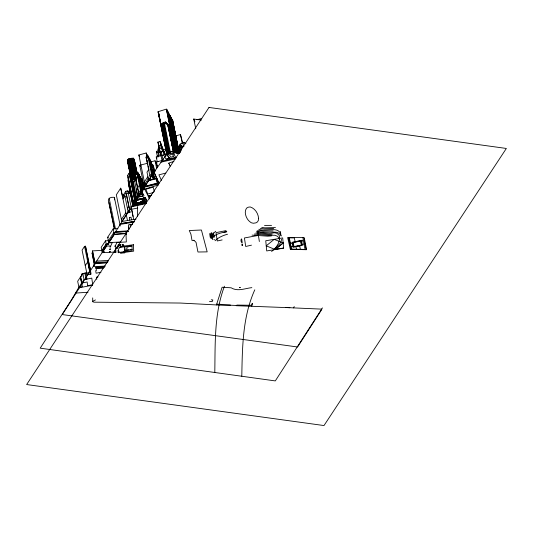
<?xml version="1.0" encoding="UTF-8"?>
<svg xmlns="http://www.w3.org/2000/svg" width="533" height="533" viewBox="0 0 533 533"><rect width="100%" height="100%" fill="white"/><g stroke="black" fill="none" stroke-linecap="round" stroke-linejoin="round"><path stroke-width="0.8" d="M137.594 216.578L137.401 206.451M214.792 372.487C215.305 343.578 214.053 313.684 224.453 286.214M241.795 376.245C242.362 347.25 242.562 316.749 254.794 289.819M271.59 251.469C276.507 247.872 280.691 241.689 279.279 235.393L276.907 233.307L274.642 232.761L270.044 233.347L265.088 233.154L256.526 231.875M128.306 179.688L127.933 180.247L132.824 204.072L144.683 201.214L144.39 201.914L146.428 201.447M252.162 303.29L251.543 305.289L236.932 305.076L236.186 305.702L289.879 307.721M236.219 305.456L230.449 305.229L229.723 305.622L180.294 303.044L93.988 302.178L92.695 301.738L92.715 297.9M103.522 251.536L103.429 252.142L104.128 252.089L104.221 251.483L103.522 251.536L103.162 249.77M104.215 249.637L103.902 247.539L104.035 249.651M132.67 181.533L132.391 181.96L133.243 181.44L132.67 181.533L136.281 199.142L132.57 204.759L144.276 202.247L144.35 201.721M126.501 233.641L125.995 233.661L126.341 241.955L116.954 242.488L115.628 245.213L115.768 249.957L115.161 250.024L115.115 252.389L115.868 252.376L115.941 252.022L102.276 252.682L101.183 247.379L105.521 240.823L108.832 240.649M144.949 198.403L145.602 201.014L144.41 201.707L144.616 200.255L141.798 201.994L142.631 201.347M183.625 146.382L182.999 143.317L183.499 142.717A0.966 0.573 -11.6 0 1 184.751 142.744L184.778 143.35M120.585 244.72C120.578 246.099 116.714 245.766 120.485 245.14L120.598 244.787L118.106 244.86L118.339 246.906M251.776 306.182L252.569 303.344M134.936 163.844L134.782 161.992C132.917 160.733 128.906 161.472 127.973 163.578L128.686 165.217M135.149 164.89L135.309 164.331L135.115 165.29M118.866 245.586L118.206 246.919M216.431 304.963L222.108 287.227L231.142 287.807C237.811 291.844 245.02 288.333 251.849 287.647M132.704 177.822L128.926 158.907L133.583 158.241L136.575 172.246M142.364 200.681L142.191 200.055M141.931 199.775L142.031 199.382L142.424 199.615L142.531 201.261M130.279 173.731L127.587 160.64L127.52 159.653L128.853 159.074M136.308 202.094L136.102 201.247M164.424 123.276L167.788 124.049L173.951 154.084L175.597 157.175L169.681 158.894L168.255 156.855L167.529 155.25L167.868 154.983L167.215 154.623L168.168 154.237L161.865 123.929L163.684 123.503L169.854 153.537L170.587 153.311L164.424 123.276L163.684 123.503M168.035 153.97L169.854 153.537M124.702 251.136L123.896 251.736L120.318 252.256L120.345 253.148L124.742 252.882L124.702 251.596L132.124 250.563L132.091 249.384M210.688 238.184L213.56 233.201L215.725 231.295M285.635 307.481L293.63 307.894L294.216 306.548M130.338 174.731L127.9 161.506L128.226 162.718M136.375 200.635L135.775 201.234L136.481 202.74M321.759 309.493L297.574 346.99L62.308 314.563C92.729 266.993 123.423 219.563 154.03 172.099L156.695 178.182L151.006 179.708M322.438 307.887L275.294 380.915L40.195 348.169L71.269 300.226L78.498 287.92L92.602 285.195M215.032 240.776C218.297 237.498 223.027 235.406 227.524 234.234M134.449 161.905L133.95 160.02L134.203 161.679M179.488 148.207L179.168 146.655L179.688 145.855L181.746 145.676L182.086 146.149M136.062 202.72L133.477 203.233L127.733 175.264L129.053 173.272L129.959 173.278M122.497 196.224L120.711 188.162L116.314 194.805L121.797 221.528L136.002 219.09M129.699 175.031L129.479 175.364L130.338 175.17L129.699 175.031L135.022 200.954L136.095 200.228L144.023 198.509L141.665 199.002M166.116 124.269L165.736 122.03L163.031 122.617L163.498 123.363M130.512 176.563L130.132 177.136L130.705 177.009L130.598 176.543L135.402 200.401L136.095 200.235L127.773 159.88M90.15 270.364L90.383 269.931L89.631 271.064L90.583 270.951L85.5 246.186L84.56 246.359L82.082 250.11L87.159 274.868L91.083 274.142L90.437 270.244M130.998 177.742L130.812 178.029L133.223 177.376L130.998 177.742L135.602 200.168L140.659 199.115M128.353 182.299L132.65 204.306L143.064 201.927L142.904 201.247M136.315 170.86L134.816 173.098L137.334 172.699L137.714 174.544L135.742 174.091L135.369 172.272L137.334 172.719L136.315 170.86L137.714 174.544M148.627 169.687L147.001 172.139L148.7 180.427L150.326 177.969L146.055 157.175L147.574 154.883L148.947 158.401M131.558 180.487L132.817 179.361L135.215 178.968M128.819 185.651L132.65 205.078L145.822 202.22L146.462 201.607L146.375 200.128M149.98 160.306L148.421 156.322L146.482 159.247L147.181 161.066M122.41 196.437L125.835 191.26L127.847 190.827L133.07 216.411M135.489 177.995L134.349 179.721L137.887 196.944L142.504 196.171L142.411 194.851L143.224 194.712L141.512 191.467L137.987 174.624L136.814 172.499L135.102 175.084L139.186 194.971L142.064 194.512L140.899 192.38L134.016 159.14M125.895 193.592L126.101 193.286L126.241 195.271M135.688 178.961L138.02 175.43L139.573 178.348L142.238 191.354M151.792 165.457L149.586 158.501L149.04 159.327L149.82 161.319M122.916 198.922L124.882 195.957L125.102 196.864M134.729 181.573L138.353 176.097L140.066 179.341L142.558 191.48M152.371 165.283L150.679 160.893L150.219 161.586L151.658 165.443M85.247 265.547L87.878 261.763L90.297 274.288M160.42 152.731L161.173 151.592L161.412 152.358L160.42 152.731L162.039 160.626L163.085 160.08L161.173 151.592M140.146 184.065L136.315 189.848L137.8 197.083L143.73 196.124L144.023 195.691L141.625 191.294L140.146 184.065L142.544 188.462L143.037 190.874M152.751 165.89L151.952 167.102L153.191 166.876L152.751 165.89L154.057 172.232L150.313 177.895L151.026 179.788L148.7 180.427M81.902 276.161L81.562 274.209L83.208 273.835M81.642 283.136L87.132 281.964L87.659 285.675L92.715 284.749L91.769 278.099L86.093 279.285L84.84 273.136L82.802 273.509L77.671 281.257L78.904 287.267L82.342 286.641L80.356 277.2L81.249 276.807M102.276 252.682L106.6 246.139L110.751 245.906L112.23 242.702L108.772 242.861L107.633 237.298L113.183 228.904L117.893 228.57M144.523 184.458C145.842 185.91 144.756 188.635 144.05 182.386L147.768 176.763L148.587 180.754L145.402 185.571L145.629 186.17L157.395 183.019L155.809 178.821L148.587 180.754M149.886 175.823L153.631 170.16L154.07 171.146M137.374 195.011L141.205 189.222L142.231 191.107M121.377 219.456L125.768 212.814M148.201 178.888L144.49 184.518L145.243 184.318L145.629 186.17M101.85 250.61L106.18 244.067L108.665 243.927M101.916 250.923L106.247 244.367L108.732 244.234M139.186 194.971L140.899 192.38M137.8 197.083L141.625 191.294M162.039 160.626L162.792 159.487M121.797 221.528L129.619 209.696L131.631 209.262M163.138 133.137L167.355 153.238L166.889 153.95L167.622 153.777L163.371 133.103M78.904 287.267L84.034 279.519L82.802 273.509M87.159 274.868L90.397 269.991M98.532 262.269L95.4 262.589L94.914 263.409L107.126 262.716M108.772 242.861L114.328 234.46L113.183 228.904M142.544 188.462L142.578 190.501M173.971 152.665L168.301 125.062L169.427 127.14L174.464 152.498M182.999 143.317L179.981 144.21L180.001 146.149M128.793 163.704L128.426 161.119L133.483 160.06L135.962 172.112M128.686 166.296L128.506 165.97L128.913 166.309M128.213 177.256L127.88 177.622L133.197 203.519L136.175 202.76L138.3 202.993M136.102 201.261L135.982 200.861M133.976 159.74L134.083 160.12M183.958 146.428L178.975 147.921L179.967 152.771M142.424 200.881L142.031 201.767L138.667 202.733L136.481 202.76L136.048 201.847M142.298 201.121L142.351 200.601M167.382 154.963L161.046 124.589L161.865 123.929M274.861 248.691L279.385 244.221L280.998 241.915L281.531 239.224M211.554 238.311C215.392 233.82 221.295 232.741 226.811 231.655M142.904 201.267L144.63 200.348L143.504 198.129L145.549 197.763L143.217 197.856L143.663 198.469L137.421 199.782M138.373 202.966L146.388 201.254L144.263 202.187M80.503 278.286L80.356 277.2M81.736 284.296L81.589 283.203M283.13 242.875L275.215 249.411L283.616 248.005M120.258 225.985L114.428 197.576A1.046 0.626 -11.6 0 0 113.529 197.29C110.011 196.864 106.933 199.076 108.925 202.733L114.255 228.704M137.421 202.893L136.928 202.64L139.586 202.367L142.118 201.427L141.425 202.147L144.376 201.547M141.838 202.187L142.797 200.794L142.951 201.461M128.293 161.292L128.693 160.773L133.483 160.06M92.629 301.358L95.44 299.939M140.739 199.509L141.565 199.422L140.978 199.202M149.5 198.942L148.221 195.997L149.593 195.638L149.793 196.124L149.173 196.397L149.766 197.77M148.7 196.264L149.68 195.851M163.364 151.559L164.217 153.004L163.724 150.599L161.699 146.802L163.418 150.313L162.832 148.947M158.134 157.008L157.801 155.409L158.508 155.236L157.848 152.012L160.246 151.399L159.194 148.534L162.205 147.721M167.462 110.671L175.75 152.431M167.209 110.844L167.395 110.544L167.842 111.963M170.44 116.807L177.975 153.504M170.453 117.08L170.793 117.12L167.875 112.117M169.614 164.53L169.274 164.484L170.054 166.123L170.274 165.796M169.661 164.77L168.768 163.051L173.925 161.432M158.068 111.837L166.822 154.483M168.535 113.389L168.468 113.263M170.06 115.514L169.727 115.474L177.909 153.377M169.86 115.934L169.794 115.808M171.359 117.926L171.02 117.886L178.648 153.457M171.113 118.346L171.453 118.393L170.52 117.207M171.733 119.212L178.762 153.464M171.779 119.625L172.112 119.665L171.18 118.479M168.681 163.345L168.994 163.498M166.929 154.084L158.221 111.677L166.323 109.125L167.415 110.631M158.388 111.99L158.221 111.677M166.549 109.571L175.424 152.791M168.421 113.049L176.63 153.004M179.075 153.024L172.579 120.192L179.341 152.938M172.645 120.318L172.312 120.278M172.439 120.898L172.772 120.938L171.846 119.752M169.074 114.255L177.063 152.991M169.128 114.535L169.194 114.662M173.525 152.012L169.094 151.219L167.668 151.752L166.956 152.891M161.985 147.008L162.698 149.24L162.318 148.627M167.462 123.696L173.951 154.084M226.045 230.609L216.025 232.648L217.277 240.969L222.148 239.923M153.79 178.855L155.203 178.435L153.224 173.312M196.97 119.765L201.767 118.413M159.314 183.072L144.803 186.483M145.203 185.93L138.853 155.003L146.195 152.991L147.141 156.629M175.31 135.968L180.48 134.563L182.632 142.744M144.05 182.386L144.809 182.179M251.483 245.16L245.713 246.479L244.42 237.958L258.432 235.393L259.351 241.516M150.313 195.418L149.586 195.611L151.459 195.105M151.539 195.491L148.294 196.344L144.636 189.102L139.746 165.283L147.708 163.198M165.157 154.803L164.83 153.198L160.906 145.556L158.701 146.129L159.753 149L158.961 149.193L159.614 151.965L158.554 152.245L158.061 149.84L159.12 149.56L158.641 147.428L159.42 147.228M144.636 189.102L158.448 184.978M160.68 155.776L157.875 142.111L160.08 141.538L161.559 144.923L162.385 148.94M159.86 151.778L162.059 151.192M161.672 160.62L157.235 161.772L156.242 156.942L164.284 154.843L163.031 149.113L163.205 150.759M165.923 156.016L165.197 154.623L162.885 155.223M157.455 167.635L156.302 162.025L158.508 161.452M165.776 173.072L158.934 174.851L161.406 180.374M153.79 192.46L147.794 194.019L145.869 189.188L153.211 187.176L154.35 191.54M158.161 148.887L158.974 148.674L159.14 149.48L158.328 149.693L158.161 148.887L158.647 150.033M158.967 149.047L159.747 148.847L159.547 147.981L158.754 148.174L158.974 148.674M162.065 151.205L163.458 150.846L165.75 155.196M150.539 161.925L155.07 160.773L157.595 166.436M158.168 184.005L144.356 187.17M155.196 178.415L156.669 178.042L154.47 173.078L152.764 164.79L151.545 165.07M161.053 147.947L162.365 147.621M159.707 148.787L158.914 148.98L159.034 149.36M158.508 155.236L160.906 154.63M157.482 156.962L156.329 151.345L158.461 150.832M166.303 148.927L163.438 149.62L164.097 152.831M161.539 161.266L176.383 157.808M136.042 202.62C129.606 204.219 133.443 204.985 137.934 203.653M160.906 162.185L175.63 158.901M292.197 243.181L292.037 242.328L304.083 239.823M153.244 173.352L154.47 173.078L153.244 173.365L150.679 160.893M136.095 200.248L136.701 200.102L135.708 201.287L128.26 165.15L135.089 163.644L137.148 173.118M135.648 201.048L134.796 201.261L129.053 173.272M141.651 201.994L137.494 202.946L135.995 202.427L136.075 202.767M146.269 202.986L131.231 206.358M146.588 203.479L130.772 207.017M135.469 176.316L132.79 176.909L135.942 176.123M137.534 203.146L135.482 203.399M130.638 192.839L126.341 193.746L126.288 194.165M141.132 179.248L140.485 176.656L139.166 176.556L139.546 176.709M139.806 179.674L141.125 179.768M144.403 198.143L143.63 198.303L144.956 198.416M138.42 174.531L137.934 172.532L137.054 173.072M137.334 174.584L139.04 174.231L139.419 175.164M138.294 176.37L139.426 176.137L139.046 175.977L140.032 180.774M144.01 198.469L136.774 200.135L136.375 200.655L140.179 199.495M128.266 212.294L130.019 211.927M129.339 217.577L131.005 217.224L131.484 219.789M291.058 246.719L292.837 246.353L293.03 247.232L302.458 245.287L302.291 244.447L304.063 244.047M292.844 246.379L291.065 246.746L290.412 243.508L292.184 243.141L292.844 246.393M305.136 244.787L304.083 245.033L305.149 249.677L306.582 249.704L304.216 237.638L287.653 237.511L290.365 249.391M295.175 241.682L294.283 237.938L288.5 237.838L289.679 242.768L290.365 242.615M289.685 242.808L290.378 242.668L289.139 237.505M137.727 208.043L131.624 209.236L133.643 219.263M128.107 192.107L130.319 191.68M130.572 192.926L128.353 193.286M88.944 266.946L89.731 266.793L90.23 269.998M90.57 270.884L89.631 271.064M139.673 179.481L141.718 179.095L143.937 189.288M139.893 180.534L141.931 180.154L139.606 180.247M94.448 265.187L92.082 253.022L92.809 252.882L92.509 250.896L102.149 250.37M98.019 276.887L96.46 277.18L96.786 279.345M84.84 273.136L87.332 272.683M84.034 279.519L86.093 279.285M132.644 224.14L128.5 224.846L128.859 229.463L128.38 227.111M134.436 221.395L120.458 223.707L134.396 221.462M139.253 179.481L140.066 179.341M134.123 222.101L120.018 224.42M224.013 232.261L226.445 231.855M138.034 196.717L135.862 197.07L132.231 203.006M136.281 199.142L145.576 197.903M139.053 178.422L139.573 178.348M273.109 230.849L263.215 231.062L258.372 230.203M133.47 244.727L124.522 245.966L124.662 249.371M118.213 252.682L118.792 252.609L118.213 252.682C117.513 246.286 119.312 255.167 118.499 251.876M124.729 252.369L133.676 251.13L133.463 244.694M130.405 249.631L132.097 249.417L132.031 245.86L124.549 246.886L132.037 245.893M124.575 247.019A1.046 0.626 -11.6 0 0 123.676 246.726C115.954 245.653 117.36 256.206 124.622 251.556L124.662 250.417L128.373 249.904M124.669 250.43L130.412 249.644M116.98 248.445L117.233 246.932L117.3 248.405M272.19 234.167L269.338 234.52L255.813 233.008M273.709 228.557L264.348 228.917L260.344 228.337M96.906 262.396L108.112 261.77M128.326 161.506L127.587 160.64M142.044 199.462L141.565 199.402M88.012 292.264L75.559 293.077M213.873 239.55L214.519 239.497M211.808 238.198L212.46 238.144L212.674 239.67M116.254 232.228L113.902 232.395L108.346 240.789L109.305 240.743M126.048 233.387L114.275 234.207L108.719 242.602L120.811 242.009M114.328 234.46L126.101 233.641L126.101 234.18M115.361 232.042L128.4 231.269M115.215 232.288L128.273 231.469M271.384 235.939L267.826 236.166L252.069 235.126M115.614 231.622L127.86 230.869M94.901 263.349L107.113 262.656M104.315 267.553L95.354 268.059L95.96 267.313L103.975 266.92M124.542 246.093L120.165 246.326L120.085 247.399L123.676 246.726A1.046 0.626 -11.6 0 1 124.589 247.085M103.349 268.112L96.12 268.505L96.426 270.491L95.7 270.631L96.087 273.196L100.944 272.283M115.201 252.029L115.821 251.996L115.768 249.957M105.427 266.074L94.015 266.6L93.348 265.641L96.42 261.13L108.219 260.404M107.633 237.298L108.585 237.252M271.544 225.372L264.528 225.399M139.866 199.509L140.892 199.542M290.358 249.371L305.149 249.677M299.699 245.86L300.365 249.344L306.122 249.444L303.743 238.024L302.491 238.031L302.404 237.625M289.679 242.768L290.712 247.725L291.464 247.532L291.897 249.158L305.083 249.424M321.745 309.133L293.63 307.894M161.706 124.949L161.046 124.589M216.751 304.143L230.076 304.843L230.449 305.229M182.592 143.637L180.967 143.537L183.972 142.238L185.877 143.71M275.454 227.578L264.914 227.851L261.716 227.438M254.321 234.047L268.585 235.346L274.675 235.233L277.067 236.072L278.706 237.511L279.452 239.404M166.689 123.783L165.79 122.663M209.489 301.352L212.147 301.658L212.86 299.986L211.288 299.779M178.988 152.924L168.668 151.399L152.744 174.011L154.503 178.662M195.758 128.759L193.759 119.032L201.374 120.092M173.625 153.737L170.493 153.297L170.087 151.265M258.958 229.21C265.447 232.401 279.059 225.106 281.058 235.353M256.953 231.075C263.628 233.154 270.584 231.515 277.293 232.355C278.859 233.247 280.558 234.234 281.184 236.032M127.733 175.264L133.55 203.246M142.064 199.282L140.992 199.082L142.438 199.369M139.533 175.49L139.28 174.504L138.274 174.184L138.52 174.904M144.39 199.402L142.324 198.909M136.848 203.086L136.022 202.58L135.702 201.241M108.925 202.733L114.375 228.037M142.478 200.368L142.118 199.775M142.051 199.222L142.518 199.695L142.411 199.255L143.384 199.076L143.863 201.048M179.168 146.655L179.508 147.128M136.328 203.646L136.042 202.6M163.664 153.064L162.572 151.059L161.905 147.821M172.505 121.024L179.035 152.331M161.692 125.848L161.472 125.022L162.358 129.099M167.788 124.049L168.301 125.062M139.746 165.283L140.479 166.729M167.355 153.238L167.622 153.777M156.242 156.942L156.902 158.348M150.313 195.404L150.619 196.091M158.061 149.84L158.654 151.159M156.302 162.025L156.922 163.404M157.848 152.012L158.441 153.337M152.764 164.79L155.276 171.266M159.081 148.434L158.641 147.428M148.694 196.237L149.373 197.783M159.454 151.599L159.614 151.965M156.329 151.345L156.942 152.751M161.699 146.802L162.179 147.921M193.759 119.032L194.951 121.857M145.542 197.743L146.175 199.342M138.853 155.003L139.406 156.389M152.225 174.864L153.81 178.948M153.198 179.115L151.832 175.597L147.574 154.883M146.055 157.175L147.901 164.57M158.987 145.143L159.127 145.516M156.482 179.754L157.015 181.16M145.243 184.305L145.016 183.705L145.402 185.571M157.875 142.111L158.667 144.263M159.86 151.765L160.646 153.93M291.891 249.144L291.031 249.098L290.698 247.692M132.53 204.532L132.65 205.078M142.498 199.589L142.837 201.001M128.766 206.238L127.36 208.03L127.58 208.936M129.566 210.122L126.101 193.286M146.142 199.182L146.408 200.295M127.7 161.879L128.007 163.151M295.882 246.632L296.508 249.271M128.26 165.15L129.006 168.221M136.102 202.853L136.201 203.273M135.489 200.368L135.655 201.101M127.48 220.515L120.711 188.162M301.465 240.396L301.638 241.236L303.41 240.836L304.07 244.081M180.48 134.563L182.299 143.424M181.746 145.676L182.066 147.228M180.56 145.536L181.52 150.199M179.981 144.21L180.454 146.508M179.688 145.855L180.8 151.292M179.241 147.621L180.234 152.465M172.579 120.192L179.275 152.811M171.932 118.999L179.035 153.377M171.293 117.8L178.582 153.331M171.02 117.886L178.382 153.544M170.647 116.594L178.242 153.417M169.994 115.388L177.762 153.231M169.727 115.474L177.556 153.444M169.347 114.175L177.436 153.591M168.695 112.963L176.963 153.051M168.042 111.743L176.51 152.804M167.775 111.83L176.243 152.891M167.395 110.544L176.17 153.071M175.83 153.031L166.756 109.358L175.624 152.578M166.323 109.125L175.19 152.345M169.427 127.14L174.597 152.305M168.681 125.675L174.184 152.465M168.175 125.102L173.845 152.704M167.655 124.082L173.825 154.124M165.956 122.41L166.283 124.016M165.736 122.03L166.069 123.636M165.157 121.95L165.49 123.556M165.563 131.678L165.89 133.283M167.209 139.699L167.542 141.305M163.564 123.276L169.734 153.317M164.65 128.979L164.983 130.585M166.296 137.008L166.629 138.613M168.934 149.853L169.267 151.459M163.351 123.25L169.521 153.291M163.031 122.617L163.358 124.222M165.996 137.068L166.323 138.673M162.492 123.516L168.655 153.557M162.365 123.649L168.528 153.684M169.154 157.455L169.441 158.834M161.925 123.783L168.168 154.237M168.535 156.582L168.814 157.961M163.638 135.002L164.47 139.06M164.804 140.685L165.47 143.93M165.803 145.556L166.136 147.181M161.179 124.449L167.349 154.49M158.847 113.482L159.18 115.108M159.9 118.819L160.233 120.451M158.334 111.757L167.155 154.523M158.134 111.97L166.889 154.61M165.197 154.623L165.53 156.229M161.992 146.702L162.398 150.226L161.399 147.961L160.08 141.538M155.07 160.773L156.702 168.714M149.586 158.501L152.778 174.038M148.421 156.322L152.245 174.964M146.195 152.991L146.861 156.249M148.174 165.87L149.047 170.147M141.718 179.095L143.737 188.955M140.485 176.656L140.985 179.068M141.105 180.001L143.077 189.601M139.939 176.39L140.765 180.421M139.28 174.504L139.773 176.909M139.04 174.231L140.372 180.74M140.386 182.939L140.712 184.538M137.934 172.532L138.76 176.55M138.02 175.43L141.358 191.687L142.911 194.605L139.026 195.218L131.404 158.268M134.669 161.526L137.387 174.851M133.583 158.241L134.836 164.291M135.575 167.942L135.908 169.561M133.47 158.554L134.329 162.745M133.283 158.274L134.283 163.125M132.91 158.101L135.768 172.032M132.431 158.314L135.455 173.052M132.271 158.274L135.629 174.611M132.111 158.314L135.629 175.457M135.928 176.903L136.261 178.522M131.964 158.194L136.142 178.548M131.718 158.268L135.895 178.628M131.031 158.488L135.209 178.848M130.445 158.461L134.789 179.621M129.899 158.754L134.076 179.115M129.452 158.721L133.77 179.741M129.179 158.861L133.283 179.288M128.926 158.907L133.103 179.261M128.693 159.107L132.544 177.855M132.817 179.361L136.861 199.049L136.002 199.569L131.964 179.881M128.58 159.214L132.424 177.962M128.693 160.773L132.65 180.054M128.959 162.385L132.584 180.034M128.04 159.234L131.891 177.982M128.293 161.019L132.251 180.301M127.807 159.554L128.799 164.404M127.64 160.04L128.68 165.097M127.52 159.653L128.726 165.516M125.835 191.26L129.619 209.696M124.882 195.957L128.153 211.907M125.815 232.261L126.101 233.641M109.158 198.203L115.488 229.043M105.521 240.823L106.6 246.139M92.509 250.896L95.134 263.702M92.809 252.882L95.114 264.088M92.082 253.022L94.548 265.028M90.264 270.151L85.5 246.186M84.56 246.359L89.644 271.124M85.733 272.976L86.986 279.119M81.616 274.135L81.782 274.961M81.562 274.209L81.729 275.041M80.576 276.933L81.816 282.936M80.703 277.793L81.975 284.096M301.631 241.202L302.291 244.447M128.167 192.433L127.847 190.827M280.278 231.375L280.738 233.687M129.779 220.096L129.339 217.571M211.648 232.628C213.313 238.198 211.161 238.684 211.048 233.041M257.292 230.822L257.759 233.92L258.472 233.874L258.052 231.082M210.422 233.774L210.915 237.112L210.202 237.178L209.669 233.581M139.246 179.428L138.873 177.629M126.008 233.9L126.028 234.267M130.239 224.54L130.332 226.965M114.428 197.576L114.502 199.862M124.702 250.597L124.629 249.211L126.954 248.871L127.001 247.099L128.546 246.866L128.533 246.373M124.695 251.116L124.709 251.636M125.995 233.121L126.048 233.92M166.996 158.694C167.968 159.887 168.401 157.442 166.996 158.694M158.501 182.126L158.048 182.253L158.501 182.126M122.104 244.774L122.89 245.007L122.916 246.066L123.596 246.033L123.569 244.54L122.104 244.774M157.442 179.421L156.969 179.501L157.442 179.421M157.655 179.967L157.195 180.094L157.655 179.967M157.861 180.507L157.395 180.587L157.861 180.507M258.572 218.297L258.425 220.222L257.539 221.868L255.947 222.854L253.362 223.26L251.323 222.767A24.771 14.737 -11.6 0 1 247.139 218.563C245.3 215.452 244.381 211.374 246.506 208.176L248.225 207.21L250.17 206.944C254.987 208.37 258.239 213.4 258.572 218.297M157.048 178.328L156.575 178.408L157.048 178.328M158.274 181.593L157.801 181.666L158.274 181.593M110.378 248.951L110.291 249.564L109.591 249.617L109.685 249.004L110.378 248.951M110.711 246.439L110.617 247.046L109.925 247.099L110.018 246.486L110.711 246.439M110.131 251.356L110.038 251.969L109.338 252.016L109.438 251.409L110.131 251.356M115.195 252.062L115.121 252.415L115.941 252.022L115.195 252.062M240.21 287.427L239.663 287.48L240.21 287.427M128.16 164.164L128.226 164.83L129.219 163.631L128.16 164.164M157.621 181.073L158.068 181.1L157.668 181.02M156.789 178.908L157.235 178.941L156.835 178.855M168.235 156.442L169.361 158.468L166.069 159.32L164.737 156.802L166.876 153.89L167.335 154.737C167.835 154.737 167.828 155.763 168.235 156.442M173.478 156.222L170.78 157.295L169.494 154.916L172.332 154.144L173.478 156.222M209.003 107.446L26.65 384.546L323.997 425.554L506.35 148.454L209.003 107.446M163.444 134.183L162.978 134.889L163.711 134.716L163.444 134.183M123.989 194.565L122.976 196.097L123.316 197.756L124.329 196.224L123.989 194.565M166.936 151.165L166.463 151.878L167.195 151.705L166.936 151.165M129.392 209.349L128.047 211.388L128.373 212.82L130.125 212.454L129.392 209.349M283.156 243.008L275.241 249.544L266.713 250.936L265.754 240.756L282.683 237.918L283.643 248.138L275.241 249.544L266.227 245.833L274.222 239.337L283.156 243.008M134.163 162.478L133.51 162.625L135.022 163.178L134.163 162.478M300.865 240.763L292.75 242.435L293.656 246.899L301.771 245.22L300.865 240.763M300.525 241.069L293.183 242.588L293.989 246.586L301.338 245.073L300.525 241.069M213.586 233.128L212.947 233.221L213.213 234.94L213.853 234.853L213.586 233.128M115.561 246.439L114.862 246.539L114.848 245.946L115.541 245.846L115.561 246.439M241.682 239.057C240.416 238.917 240.963 242.968 242.195 242.535L241.682 239.057M214.019 235.939L213.373 235.992L213.553 237.265L214.199 237.218L214.019 235.939M193.972 240.283L192.027 240.49L190.894 234.14L189.275 230.516L201.421 230.016L207.177 251.869L197.956 252.009L196.044 242.368L193.972 240.283M242.122 245.566L241.795 244.114L242.428 244.081L242.635 245.54L242.122 245.566M135.702 172.232L136.082 174.058L135.702 172.219M160.706 143.65L160.34 142.464L160.873 144.476L160.706 143.65"/></g></svg>
